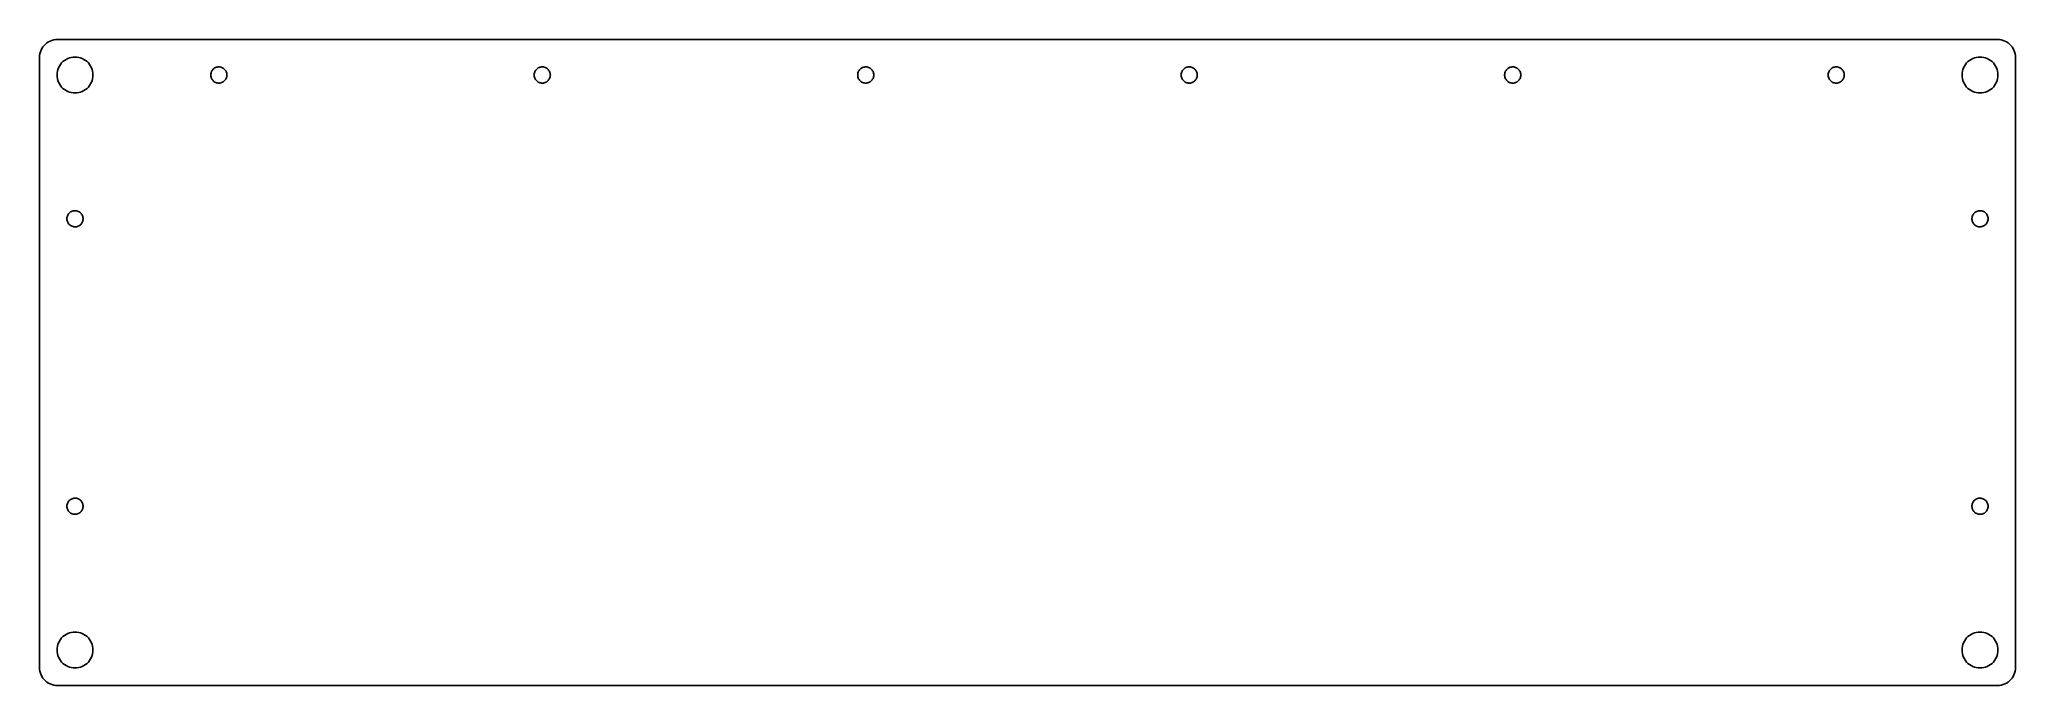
# Model space of a CAD drawing. Header units: metres. Extents: x -275 to 275, y -90 to 90.
import ezdxf

# ---------------------------------------------------------------- set-up
doc = ezdxf.new("R2010")
doc.units = ezdxf.units.M

msp = doc.modelspace()

# ---------------------------------------------------------------- linework, layer by layer
for p, q in [((-273.591, 88.2207), (-273.92, 87.8139)), ((-273.221, 88.5907), (-273.591, 88.2207)), ((-272.814, 88.9201), (-273.221, 88.5907)), ((-272.375, 89.2051), (-272.814, 88.9201)), ((-271.909, 89.4427), (-272.375, 89.2051)), ((-271.42, 89.6303), (-271.909, 89.4427)), ((-270.915, 89.7657), (-271.42, 89.6303)), ((-270.398, 89.8476), (-270.915, 89.7657)), ((-269.875, 89.875), (-270.398, 89.8476)), ((269.875, 89.875), (-269.875, 89.875)), ((270.398, 89.8476), (269.875, 89.875)), ((270.915, 89.7657), (270.398, 89.8476)), ((271.42, 89.6303), (270.915, 89.7657)), ((271.909, 89.4427), (271.42, 89.6303)), ((272.375, 89.2051), (271.909, 89.4427)), ((272.814, 88.9201), (272.375, 89.2051)), ((273.221, 88.5907), (272.814, 88.9201)), ((273.591, 88.2207), (273.221, 88.5907)), ((273.92, 87.8139), (273.591, 88.2207)), ((-274.848, 85.3976), (-274.875, 84.875)), ((-274.875, 84.875), (-274.875, -84.875)), ((-274.766, 85.9146), (-274.848, 85.3976)), ((-274.63, 86.4201), (-274.766, 85.9146)), ((-274.443, 86.9087), (-274.63, 86.4201)), ((-274.205, 87.375), (-274.443, 86.9087)), ((-273.92, 87.8139), (-274.205, 87.375)), ((-269.568, 82.0337), (-269.33, 82.5)), ((-269.33, 82.5), (-269.045, 82.9389)), ((-269.045, 82.9389), (-268.716, 83.3456)), ((-268.716, 83.3456), (-268.346, 83.7157)), ((-268.346, 83.7157), (-267.939, 84.0451)), ((-267.939, 84.0451), (-267.5, 84.3301)), ((-267.5, 84.3301), (-267.034, 84.5677)), ((-267.034, 84.5677), (-266.545, 84.7553)), ((-266.545, 84.7553), (-266.04, 84.8907)), ((-266.04, 84.8907), (-265.523, 84.9726)), ((-265.523, 84.9726), (-265, 85)), ((-265, 85), (-264.477, 84.9726)), ((-264.477, 84.9726), (-263.96, 84.8907)), ((-263.96, 84.8907), (-263.455, 84.7553)), ((-263.455, 84.7553), (-262.966, 84.5677)), ((-262.966, 84.5677), (-262.5, 84.3301)), ((-262.5, 84.3301), (-262.061, 84.0451)), ((-262.061, 84.0451), (-261.654, 83.7157)), ((-261.654, 83.7157), (-261.284, 83.3456)), ((-261.284, 83.3456), (-260.955, 82.9389)), ((-260.955, 82.9389), (-260.67, 82.5)), ((-260.67, 82.5), (-260.432, 82.0337)), ((260.432, 82.0337), (260.67, 82.5)), ((260.67, 82.5), (260.955, 82.9389)), ((260.955, 82.9389), (261.284, 83.3456)), ((261.284, 83.3456), (261.654, 83.7157)), ((261.654, 83.7157), (262.061, 84.0451)), ((262.061, 84.0451), (262.5, 84.3301)), ((262.5, 84.3301), (262.966, 84.5677)), ((262.966, 84.5677), (263.455, 84.7553)), ((263.455, 84.7553), (263.96, 84.8907)), ((263.96, 84.8907), (264.477, 84.9726)), ((264.477, 84.9726), (265, 85)), ((265, 85), (265.523, 84.9726)), ((265.523, 84.9726), (266.04, 84.8907)), ((266.04, 84.8907), (266.545, 84.7553)), ((266.545, 84.7553), (267.034, 84.5677)), ((267.034, 84.5677), (267.5, 84.3301)), ((267.5, 84.3301), (267.939, 84.0451)), ((267.939, 84.0451), (268.346, 83.7157)), ((268.346, 83.7157), (268.716, 83.3456)), ((268.716, 83.3456), (269.045, 82.9389)), ((269.045, 82.9389), (269.33, 82.5)), ((269.33, 82.5), (269.568, 82.0337)), ((274.205, 87.375), (273.92, 87.8139)), ((274.443, 86.9087), (274.205, 87.375)), ((274.63, 86.4201), (274.443, 86.9087)), ((274.766, 85.9146), (274.63, 86.4201)), ((274.848, 85.3976), (274.766, 85.9146)), ((274.875, 84.875), (274.848, 85.3976)), ((274.875, -84.875), (274.875, 84.875)), ((-270, 80), (-269.973, 80.5226)), ((-269.973, 79.4774), (-270, 80)), ((-269.973, 80.5226), (-269.891, 81.0396)), ((-269.891, 78.9604), (-269.973, 79.4774)), ((-269.891, 81.0396), (-269.755, 81.5451)), ((-269.755, 78.4549), (-269.891, 78.9604)), ((-269.755, 81.5451), (-269.568, 82.0337)), ((-269.568, 77.9663), (-269.755, 78.4549)), ((-269.33, 77.5), (-269.568, 77.9663)), ((-269.045, 77.0611), (-269.33, 77.5)), ((-268.716, 76.6543), (-269.045, 77.0611)), ((-260.955, 77.0611), (-261.284, 76.6543)), ((-260.67, 77.5), (-260.955, 77.0611)), ((-260.432, 77.9663), (-260.67, 77.5)), ((-260.432, 82.0337), (-260.245, 81.5451)), ((-260.245, 78.4549), (-260.432, 77.9663)), ((-260.245, 81.5451), (-260.109, 81.0396)), ((-260.109, 78.9604), (-260.245, 78.4549)), ((-260.109, 81.0396), (-260.027, 80.5226)), ((-260.027, 79.4774), (-260.109, 78.9604)), ((-260.027, 80.5226), (-260, 80)), ((-260, 80), (-260.027, 79.4774)), ((-227.247, 80.1239), (-227.219, 80.3703)), ((-227.247, 79.8761), (-227.247, 80.1239)), ((-227.219, 79.6297), (-227.247, 79.8761)), ((-227.219, 80.3703), (-227.165, 80.6122)), ((-227.165, 79.3878), (-227.219, 79.6297)), ((-227.165, 80.6122), (-227.085, 80.8467)), ((-227.085, 79.1533), (-227.165, 79.3878)), ((-227.085, 80.8467), (-226.979, 81.0709)), ((-226.979, 78.9291), (-227.085, 79.1533)), ((-226.979, 81.0709), (-226.849, 81.2821)), ((-226.849, 78.7179), (-226.979, 78.9291)), ((-226.849, 81.2821), (-226.697, 81.4777)), ((-226.697, 78.5223), (-226.849, 78.7179)), ((-226.697, 81.4777), (-226.524, 81.6554)), ((-226.524, 78.3446), (-226.697, 78.5223)), ((-226.524, 81.6554), (-226.333, 81.813)), ((-226.333, 78.187), (-226.524, 78.3446)), ((-226.333, 81.813), (-226.125, 81.9485)), ((-226.125, 78.0514), (-226.333, 78.187)), ((-226.125, 81.9485), (-225.904, 82.0605)), ((-225.904, 77.9395), (-226.125, 78.0514)), ((-225.904, 82.0605), (-225.672, 82.1474)), ((-225.672, 77.8526), (-225.904, 77.9395)), ((-225.672, 82.1474), (-225.431, 82.2083)), ((-225.431, 77.7917), (-225.672, 77.8526)), ((-225.431, 82.2083), (-225.186, 82.2423)), ((-225.186, 77.7577), (-225.431, 77.7917)), ((-225.186, 82.2423), (-224.938, 82.2491)), ((-224.938, 77.7509), (-225.186, 77.7577)), ((-224.938, 82.2491), (-224.691, 82.2287)), ((-224.691, 77.7713), (-224.938, 77.7509)), ((-224.691, 82.2287), (-224.448, 82.1812)), ((-224.448, 77.8188), (-224.691, 77.7713)), ((-224.448, 82.1812), (-224.211, 82.1071)), ((-224.211, 77.8929), (-224.448, 77.8188)), ((-224.211, 82.1071), (-223.984, 82.0076)), ((-223.984, 77.9924), (-224.211, 77.8929)), ((-223.984, 82.0076), (-223.769, 81.8836)), ((-223.769, 78.1164), (-223.984, 77.9924)), ((-223.769, 81.8836), (-223.57, 81.7368)), ((-223.57, 78.2632), (-223.769, 78.1164)), ((-223.57, 81.7368), (-223.387, 81.5689)), ((-223.387, 78.4311), (-223.57, 78.2632)), ((-223.387, 81.5689), (-223.224, 81.382)), ((-223.224, 78.618), (-223.387, 78.4311)), ((-223.224, 81.382), (-223.083, 81.1783)), ((-223.083, 78.8217), (-223.224, 78.618)), ((-223.083, 81.1783), (-222.965, 80.9602)), ((-222.965, 79.0397), (-223.083, 78.8217)), ((-222.965, 80.9602), (-222.872, 80.7306)), ((-222.872, 79.2694), (-222.965, 79.0397)), ((-222.872, 80.7306), (-222.804, 80.492)), ((-222.804, 79.508), (-222.872, 79.2694)), ((-222.804, 80.492), (-222.764, 80.2475)), ((-222.764, 79.7525), (-222.804, 79.508)), ((-222.764, 80.2475), (-222.75, 80)), ((-222.75, 80), (-222.764, 79.7525)), ((-137.247, 80.1239), (-137.219, 80.3703)), ((-137.247, 79.8761), (-137.247, 80.1239)), ((-137.219, 79.6297), (-137.247, 79.8761)), ((-137.219, 80.3703), (-137.165, 80.6122)), ((-137.165, 79.3878), (-137.219, 79.6297)), ((-137.165, 80.6122), (-137.085, 80.8467)), ((-137.085, 79.1533), (-137.165, 79.3878)), ((-137.085, 80.8467), (-136.979, 81.0709)), ((-136.979, 78.9291), (-137.085, 79.1533)), ((-136.979, 81.0709), (-136.849, 81.2821)), ((-136.849, 78.7179), (-136.979, 78.9291)), ((-136.849, 81.2821), (-136.697, 81.4777)), ((-136.697, 78.5223), (-136.849, 78.7179)), ((-136.697, 81.4777), (-136.524, 81.6554)), ((-136.524, 78.3446), (-136.697, 78.5223)), ((-136.524, 81.6554), (-136.333, 81.813)), ((-136.333, 78.187), (-136.524, 78.3446)), ((-136.333, 81.813), (-136.125, 81.9485)), ((-136.125, 78.0514), (-136.333, 78.187)), ((-136.125, 81.9485), (-135.904, 82.0605)), ((-135.904, 77.9395), (-136.125, 78.0514)), ((-135.904, 82.0605), (-135.672, 82.1474)), ((-135.672, 77.8526), (-135.904, 77.9395)), ((-135.672, 82.1474), (-135.431, 82.2083)), ((-135.431, 77.7917), (-135.672, 77.8526)), ((-135.431, 82.2083), (-135.186, 82.2423)), ((-135.186, 77.7577), (-135.431, 77.7917)), ((-135.186, 82.2423), (-134.938, 82.2491)), ((-134.938, 77.7509), (-135.186, 77.7577)), ((-134.938, 82.2491), (-134.691, 82.2287)), ((-134.691, 77.7713), (-134.938, 77.7509)), ((-134.691, 82.2287), (-134.448, 82.1812)), ((-134.448, 77.8188), (-134.691, 77.7713)), ((-134.448, 82.1812), (-134.211, 82.1071)), ((-134.211, 77.8929), (-134.448, 77.8188)), ((-134.211, 82.1071), (-133.984, 82.0076)), ((-133.984, 77.9924), (-134.211, 77.8929)), ((-133.984, 82.0076), (-133.769, 81.8836)), ((-133.769, 78.1164), (-133.984, 77.9924)), ((-133.769, 81.8836), (-133.57, 81.7368)), ((-133.57, 78.2632), (-133.769, 78.1164)), ((-133.57, 81.7368), (-133.387, 81.5689)), ((-133.387, 78.4311), (-133.57, 78.2632)), ((-133.387, 81.5689), (-133.224, 81.382)), ((-133.224, 78.618), (-133.387, 78.4311)), ((-133.224, 81.382), (-133.083, 81.1783)), ((-133.083, 78.8217), (-133.224, 78.618)), ((-133.083, 81.1783), (-132.965, 80.9602)), ((-132.965, 79.0397), (-133.083, 78.8217)), ((-132.965, 80.9602), (-132.872, 80.7306)), ((-132.872, 79.2694), (-132.965, 79.0397)), ((-132.872, 80.7306), (-132.804, 80.492)), ((-132.804, 79.508), (-132.872, 79.2694)), ((-132.804, 80.492), (-132.764, 80.2475)), ((-132.764, 79.7525), (-132.804, 79.508)), ((-132.764, 80.2475), (-132.75, 80)), ((-132.75, 80), (-132.764, 79.7525)), ((-47.2466, 80.1239), (-47.2193, 80.3703)), ((-47.2466, 79.8761), (-47.2466, 80.1239)), ((-47.2193, 79.6297), (-47.2466, 79.8761)), ((-47.2193, 80.3703), (-47.1651, 80.6122)), ((-47.1651, 79.3878), (-47.2193, 79.6297)), ((-47.1651, 80.6122), (-47.0846, 80.8467)), ((-47.0846, 79.1533), (-47.1651, 79.3878)), ((-47.0846, 80.8467), (-46.9788, 81.0709)), ((-46.9788, 78.9291), (-47.0846, 79.1533)), ((-46.9788, 81.0709), (-46.849, 81.2821)), ((-46.849, 78.7179), (-46.9788, 78.9291)), ((-46.849, 81.2821), (-46.6967, 81.4777)), ((-46.6967, 78.5223), (-46.849, 78.7179)), ((-46.6967, 81.4777), (-46.5239, 81.6554)), ((-46.5239, 78.3446), (-46.6967, 78.5223)), ((-46.5239, 81.6554), (-46.3325, 81.813)), ((-46.3325, 78.187), (-46.5239, 78.3446)), ((-46.3325, 81.813), (-46.125, 81.9485)), ((-46.125, 78.0514), (-46.3325, 78.187)), ((-46.125, 81.9485), (-45.9038, 82.0605)), ((-45.9038, 77.9395), (-46.125, 78.0514)), ((-45.9038, 82.0605), (-45.6716, 82.1474)), ((-45.6716, 77.8526), (-45.9038, 77.9395)), ((-45.6716, 82.1474), (-45.4314, 82.2083)), ((-45.4314, 77.7917), (-45.6716, 77.8526)), ((-45.4314, 82.2083), (-45.1858, 82.2423)), ((-45.1858, 77.7577), (-45.4314, 77.7917)), ((-45.1858, 82.2423), (-44.938, 82.2491)), ((-44.938, 77.7509), (-45.1858, 77.7577)), ((-44.938, 82.2491), (-44.6909, 82.2287)), ((-44.6909, 77.7713), (-44.938, 77.7509)), ((-44.6909, 82.2287), (-44.4476, 82.1812)), ((-44.4476, 77.8188), (-44.6909, 77.7713)), ((-44.4476, 82.1812), (-44.2111, 82.1071)), ((-44.2111, 77.8929), (-44.4476, 77.8188)), ((-44.2111, 82.1071), (-43.984, 82.0076)), ((-43.984, 77.9924), (-44.2111, 77.8929)), ((-43.984, 82.0076), (-43.7694, 81.8836)), ((-43.7694, 78.1164), (-43.984, 77.9924)), ((-43.7694, 81.8836), (-43.5696, 81.7368)), ((-43.5696, 78.2632), (-43.7694, 78.1164)), ((-43.5696, 81.7368), (-43.3872, 81.5689)), ((-43.3872, 78.4311), (-43.5696, 78.2632)), ((-43.3872, 81.5689), (-43.2244, 81.382)), ((-43.2244, 78.618), (-43.3872, 78.4311)), ((-43.2244, 81.382), (-43.0832, 81.1783)), ((-43.0832, 78.8217), (-43.2244, 78.618)), ((-43.0832, 81.1783), (-42.9652, 80.9602)), ((-42.9652, 79.0397), (-43.0832, 78.8217)), ((-42.9652, 80.9602), (-42.8719, 80.7306)), ((-42.8719, 79.2694), (-42.9652, 79.0397)), ((-42.8719, 80.7306), (-42.8045, 80.492)), ((-42.8045, 79.508), (-42.8719, 79.2694)), ((-42.8045, 80.492), (-42.7637, 80.2475)), ((-42.7637, 79.7525), (-42.8045, 79.508)), ((-42.7637, 80.2475), (-42.75, 80)), ((-42.75, 80), (-42.7637, 79.7525)), ((42.7534, 80.1239), (42.7807, 80.3703)), ((42.7534, 79.8761), (42.7534, 80.1239)), ((42.7807, 79.6297), (42.7534, 79.8761)), ((42.7807, 80.3703), (42.8349, 80.6122)), ((42.8349, 79.3878), (42.7807, 79.6297)), ((42.8349, 80.6122), (42.9154, 80.8467)), ((42.9154, 79.1533), (42.8349, 79.3878)), ((42.9154, 80.8467), (43.0212, 81.0709)), ((43.0212, 78.9291), (42.9154, 79.1533)), ((43.0212, 81.0709), (43.151, 81.2821)), ((43.151, 78.7179), (43.0212, 78.9291)), ((43.151, 81.2821), (43.3033, 81.4777)), ((43.3033, 78.5223), (43.151, 78.7179)), ((43.3033, 81.4777), (43.4761, 81.6554)), ((43.4761, 78.3446), (43.3033, 78.5223)), ((43.4761, 81.6554), (43.6675, 81.813)), ((43.6675, 78.187), (43.4761, 78.3446)), ((43.6675, 81.813), (43.875, 81.9485)), ((43.875, 78.0514), (43.6675, 78.187)), ((43.875, 81.9485), (44.0962, 82.0605)), ((44.0962, 77.9395), (43.875, 78.0514)), ((44.0962, 82.0605), (44.3283, 82.1474)), ((44.3283, 77.8526), (44.0962, 77.9395)), ((44.3283, 82.1474), (44.5686, 82.2083)), ((44.5686, 77.7917), (44.3283, 77.8526)), ((44.5686, 82.2083), (44.8142, 82.2423)), ((44.8142, 77.7577), (44.5686, 77.7917)), ((44.8142, 82.2423), (45.062, 82.2491)), ((45.062, 77.7509), (44.8142, 77.7577)), ((45.062, 82.2491), (45.309, 82.2287)), ((45.309, 77.7713), (45.062, 77.7509)), ((45.309, 82.2287), (45.5523, 82.1812)), ((45.5523, 77.8188), (45.309, 77.7713)), ((45.5523, 82.1812), (45.7889, 82.1071)), ((45.7889, 77.8929), (45.5523, 77.8188)), ((45.7889, 82.1071), (46.0159, 82.0076)), ((46.0159, 77.9924), (45.7889, 77.8929)), ((46.0159, 82.0076), (46.2306, 81.8836)), ((46.2306, 78.1164), (46.0159, 77.9924)), ((46.2306, 81.8836), (46.4304, 81.7368)), ((46.4304, 78.2632), (46.2306, 78.1164)), ((46.4304, 81.7368), (46.6128, 81.5689)), ((46.6128, 78.4311), (46.4304, 78.2632)), ((46.6128, 81.5689), (46.7756, 81.382)), ((46.7756, 78.618), (46.6128, 78.4311)), ((46.7756, 81.382), (46.9168, 81.1783)), ((46.9168, 78.8217), (46.7756, 78.618)), ((46.9168, 81.1783), (47.0348, 80.9602)), ((47.0348, 79.0397), (46.9168, 78.8217)), ((47.0348, 80.9602), (47.1281, 80.7306)), ((47.1281, 79.2694), (47.0348, 79.0397)), ((47.1281, 80.7306), (47.1955, 80.492)), ((47.1955, 79.508), (47.1281, 79.2694)), ((47.1955, 80.492), (47.2363, 80.2475)), ((47.2363, 79.7525), (47.1955, 79.508)), ((47.2363, 80.2475), (47.25, 80)), ((47.25, 80), (47.2363, 79.7525)), ((132.753, 80.1239), (132.781, 80.3703)), ((132.753, 79.8761), (132.753, 80.1239)), ((132.781, 79.6297), (132.753, 79.8761)), ((132.781, 80.3703), (132.835, 80.6122)), ((132.835, 79.3878), (132.781, 79.6297)), ((132.835, 80.6122), (132.915, 80.8467)), ((132.915, 79.1533), (132.835, 79.3878)), ((132.915, 80.8467), (133.021, 81.0709)), ((133.021, 78.9291), (132.915, 79.1533)), ((133.021, 81.0709), (133.151, 81.2821)), ((133.151, 78.7179), (133.021, 78.9291)), ((133.151, 81.2821), (133.303, 81.4777)), ((133.303, 78.5223), (133.151, 78.7179)), ((133.303, 81.4777), (133.476, 81.6554)), ((133.476, 78.3446), (133.303, 78.5223)), ((133.476, 81.6554), (133.667, 81.813)), ((133.667, 78.187), (133.476, 78.3446)), ((133.667, 81.813), (133.875, 81.9485)), ((133.875, 78.0514), (133.667, 78.187)), ((133.875, 81.9485), (134.096, 82.0605)), ((134.096, 77.9395), (133.875, 78.0514)), ((134.096, 82.0605), (134.328, 82.1474)), ((134.328, 77.8526), (134.096, 77.9395)), ((134.328, 82.1474), (134.569, 82.2083)), ((134.569, 77.7917), (134.328, 77.8526)), ((134.569, 82.2083), (134.814, 82.2423)), ((134.814, 77.7577), (134.569, 77.7917)), ((134.814, 82.2423), (135.062, 82.2491)), ((135.062, 77.7509), (134.814, 77.7577)), ((135.062, 82.2491), (135.309, 82.2287)), ((135.309, 77.7713), (135.062, 77.7509)), ((135.309, 82.2287), (135.552, 82.1812)), ((135.552, 77.8188), (135.309, 77.7713)), ((135.552, 82.1812), (135.789, 82.1071)), ((135.789, 77.8929), (135.552, 77.8188)), ((135.789, 82.1071), (136.016, 82.0076)), ((136.016, 77.9924), (135.789, 77.8929)), ((136.016, 82.0076), (136.231, 81.8836)), ((136.231, 78.1164), (136.016, 77.9924)), ((136.231, 81.8836), (136.43, 81.7368)), ((136.43, 78.2632), (136.231, 78.1164)), ((136.43, 81.7368), (136.613, 81.5689)), ((136.613, 78.4311), (136.43, 78.2632)), ((136.613, 81.5689), (136.776, 81.382)), ((136.776, 78.618), (136.613, 78.4311)), ((136.776, 81.382), (136.917, 81.1783)), ((136.917, 78.8217), (136.776, 78.618)), ((136.917, 81.1783), (137.035, 80.9602)), ((137.035, 79.0397), (136.917, 78.8217)), ((137.035, 80.9602), (137.128, 80.7306)), ((137.128, 79.2694), (137.035, 79.0397)), ((137.128, 80.7306), (137.196, 80.492)), ((137.196, 79.508), (137.128, 79.2694)), ((137.196, 80.492), (137.236, 80.2475)), ((137.236, 79.7525), (137.196, 79.508)), ((137.236, 80.2475), (137.25, 80)), ((137.25, 80), (137.236, 79.7525)), ((222.753, 80.1239), (222.781, 80.3703)), ((222.753, 79.8761), (222.753, 80.1239)), ((222.781, 79.6297), (222.753, 79.8761)), ((222.781, 80.3703), (222.835, 80.6122)), ((222.835, 79.3878), (222.781, 79.6297)), ((222.835, 80.6122), (222.915, 80.8467)), ((222.915, 79.1533), (222.835, 79.3878)), ((222.915, 80.8467), (223.021, 81.0709)), ((223.021, 78.9291), (222.915, 79.1533)), ((223.021, 81.0709), (223.151, 81.2821)), ((223.151, 78.7179), (223.021, 78.9291)), ((223.151, 81.2821), (223.303, 81.4777)), ((223.303, 78.5223), (223.151, 78.7179)), ((223.303, 81.4777), (223.476, 81.6554)), ((223.476, 78.3446), (223.303, 78.5223)), ((223.476, 81.6554), (223.667, 81.813)), ((223.667, 78.187), (223.476, 78.3446)), ((223.667, 81.813), (223.875, 81.9485)), ((223.875, 78.0514), (223.667, 78.187)), ((223.875, 81.9485), (224.096, 82.0605)), ((224.096, 77.9395), (223.875, 78.0514)), ((224.096, 82.0605), (224.328, 82.1474)), ((224.328, 77.8526), (224.096, 77.9395)), ((224.328, 82.1474), (224.569, 82.2083)), ((224.569, 77.7917), (224.328, 77.8526)), ((224.569, 82.2083), (224.814, 82.2423)), ((224.814, 77.7577), (224.569, 77.7917)), ((224.814, 82.2423), (225.062, 82.2491)), ((225.062, 77.7509), (224.814, 77.7577)), ((225.062, 82.2491), (225.309, 82.2287)), ((225.309, 77.7713), (225.062, 77.7509)), ((225.309, 82.2287), (225.552, 82.1812)), ((225.552, 77.8188), (225.309, 77.7713)), ((225.552, 82.1812), (225.789, 82.1071)), ((225.789, 77.8929), (225.552, 77.8188)), ((225.789, 82.1071), (226.016, 82.0076)), ((226.016, 77.9924), (225.789, 77.8929)), ((226.016, 82.0076), (226.231, 81.8836)), ((226.231, 78.1164), (226.016, 77.9924)), ((226.231, 81.8836), (226.43, 81.7368)), ((226.43, 78.2632), (226.231, 78.1164)), ((226.43, 81.7368), (226.613, 81.5689)), ((226.613, 78.4311), (226.43, 78.2632)), ((226.613, 81.5689), (226.776, 81.382)), ((226.776, 78.618), (226.613, 78.4311)), ((226.776, 81.382), (226.917, 81.1783)), ((226.917, 78.8217), (226.776, 78.618)), ((226.917, 81.1783), (227.035, 80.9602)), ((227.035, 79.0397), (226.917, 78.8217)), ((227.035, 80.9602), (227.128, 80.7306)), ((227.128, 79.2694), (227.035, 79.0397)), ((227.128, 80.7306), (227.196, 80.492)), ((227.196, 79.508), (227.128, 79.2694)), ((227.196, 80.492), (227.236, 80.2475)), ((227.236, 79.7525), (227.196, 79.508)), ((227.236, 80.2475), (227.25, 80)), ((227.25, 80), (227.236, 79.7525)), ((260, 80), (260.027, 80.5226)), ((260.027, 79.4774), (260, 80)), ((260.027, 80.5226), (260.109, 81.0396)), ((260.109, 78.9604), (260.027, 79.4774)), ((260.109, 81.0396), (260.245, 81.5451)), ((260.245, 78.4549), (260.109, 78.9604)), ((260.245, 81.5451), (260.432, 82.0337)), ((260.432, 77.9663), (260.245, 78.4549)), ((260.67, 77.5), (260.432, 77.9663)), ((260.955, 77.0611), (260.67, 77.5)), ((261.284, 76.6543), (260.955, 77.0611)), ((269.045, 77.0611), (268.716, 76.6543)), ((269.33, 77.5), (269.045, 77.0611)), ((269.568, 77.9663), (269.33, 77.5)), ((269.568, 82.0337), (269.755, 81.5451)), ((269.755, 78.4549), (269.568, 77.9663)), ((269.755, 81.5451), (269.891, 81.0396)), ((269.891, 78.9604), (269.755, 78.4549)), ((269.891, 81.0396), (269.973, 80.5226)), ((269.973, 79.4774), (269.891, 78.9604)), ((269.973, 80.5226), (270, 80)), ((270, 80), (269.973, 79.4774)), ((-268.346, 76.2843), (-268.716, 76.6543)), ((-267.939, 75.9549), (-268.346, 76.2843)), ((-267.5, 75.6699), (-267.939, 75.9549)), ((-267.034, 75.4323), (-267.5, 75.6699)), ((-266.545, 75.2447), (-267.034, 75.4323)), ((-266.04, 75.1093), (-266.545, 75.2447)), ((-265.523, 75.0274), (-266.04, 75.1093)), ((-265, 75), (-265.523, 75.0274)), ((-264.477, 75.0274), (-265, 75)), ((-263.96, 75.1093), (-264.477, 75.0274)), ((-263.455, 75.2447), (-263.96, 75.1093)), ((-262.966, 75.4323), (-263.455, 75.2447)), ((-262.5, 75.6699), (-262.966, 75.4323)), ((-262.061, 75.9549), (-262.5, 75.6699)), ((-261.654, 76.2843), (-262.061, 75.9549)), ((-261.284, 76.6543), (-261.654, 76.2843)), ((261.654, 76.2843), (261.284, 76.6543)), ((262.061, 75.9549), (261.654, 76.2843)), ((262.5, 75.6699), (262.061, 75.9549)), ((262.966, 75.4323), (262.5, 75.6699)), ((263.455, 75.2447), (262.966, 75.4323)), ((263.96, 75.1093), (263.455, 75.2447)), ((264.477, 75.0274), (263.96, 75.1093)), ((265, 75), (264.477, 75.0274)), ((265.523, 75.0274), (265, 75)), ((266.04, 75.1093), (265.523, 75.0274)), ((266.545, 75.2447), (266.04, 75.1093)), ((267.034, 75.4323), (266.545, 75.2447)), ((267.5, 75.6699), (267.034, 75.4323)), ((267.939, 75.9549), (267.5, 75.6699)), ((268.346, 76.2843), (267.939, 75.9549)), ((268.716, 76.6543), (268.346, 76.2843)), ((-267.25, 40), (-267.236, 40.2475)), ((-267.236, 39.7525), (-267.25, 40)), ((-267.236, 40.2475), (-267.196, 40.492)), ((-267.196, 39.508), (-267.236, 39.7525)), ((-267.196, 40.492), (-267.128, 40.7306)), ((-267.128, 39.2694), (-267.196, 39.508)), ((-267.128, 40.7306), (-267.035, 40.9602)), ((-267.035, 39.0397), (-267.128, 39.2694)), ((-267.035, 40.9602), (-266.917, 41.1783)), ((-266.917, 38.8217), (-267.035, 39.0397)), ((-266.917, 41.1783), (-266.776, 41.382)), ((-266.776, 38.618), (-266.917, 38.8217)), ((-266.776, 41.382), (-266.613, 41.5689)), ((-266.613, 38.4311), (-266.776, 38.618)), ((-266.613, 41.5689), (-266.43, 41.7368)), ((-266.43, 41.7368), (-266.231, 41.8836)), ((-266.231, 41.8836), (-266.016, 42.0076)), ((-266.016, 42.0076), (-265.789, 42.1071)), ((-265.789, 42.1071), (-265.552, 42.1812)), ((-265.552, 42.1812), (-265.309, 42.2287)), ((-265.309, 42.2287), (-265.062, 42.2491)), ((-265.062, 42.2491), (-264.814, 42.2423)), ((-264.814, 42.2423), (-264.569, 42.2083)), ((-264.569, 42.2083), (-264.328, 42.1474)), ((-264.328, 42.1474), (-264.096, 42.0605)), ((-264.096, 42.0605), (-263.875, 41.9485)), ((-263.875, 41.9485), (-263.667, 41.813)), ((-263.667, 41.813), (-263.476, 41.6554)), ((-263.476, 41.6554), (-263.303, 41.4777)), ((-263.303, 38.5223), (-263.476, 38.3446)), ((-263.303, 41.4777), (-263.151, 41.2821)), ((-263.151, 38.7179), (-263.303, 38.5223)), ((-263.151, 41.2821), (-263.021, 41.0709)), ((-263.021, 38.9291), (-263.151, 38.7179)), ((-263.021, 41.0709), (-262.915, 40.8467)), ((-262.915, 39.1533), (-263.021, 38.9291)), ((-262.915, 40.8467), (-262.835, 40.6122)), ((-262.835, 39.3878), (-262.915, 39.1533)), ((-262.835, 40.6122), (-262.781, 40.3703)), ((-262.781, 39.6297), (-262.835, 39.3878)), ((-262.781, 40.3703), (-262.753, 40.1239)), ((-262.753, 39.8761), (-262.781, 39.6297)), ((-262.753, 40.1239), (-262.753, 39.8761)), ((262.753, 40.1239), (262.781, 40.3703)), ((262.753, 39.8761), (262.753, 40.1239)), ((262.781, 39.6297), (262.753, 39.8761)), ((262.781, 40.3703), (262.835, 40.6122)), ((262.835, 39.3878), (262.781, 39.6297)), ((262.835, 40.6122), (262.915, 40.8467)), ((262.915, 39.1533), (262.835, 39.3878)), ((262.915, 40.8467), (263.021, 41.0709)), ((263.021, 38.9291), (262.915, 39.1533)), ((263.021, 41.0709), (263.151, 41.2821)), ((263.151, 38.7179), (263.021, 38.9291)), ((263.151, 41.2821), (263.303, 41.4777)), ((263.303, 38.5223), (263.151, 38.7179)), ((263.303, 41.4777), (263.476, 41.6554)), ((263.476, 38.3446), (263.303, 38.5223)), ((263.476, 41.6554), (263.667, 41.813)), ((263.667, 41.813), (263.875, 41.9485)), ((263.875, 41.9485), (264.096, 42.0605)), ((264.096, 42.0605), (264.328, 42.1474)), ((264.328, 42.1474), (264.569, 42.2083)), ((264.569, 42.2083), (264.814, 42.2423)), ((264.814, 42.2423), (265.062, 42.2491)), ((265.062, 42.2491), (265.309, 42.2287)), ((265.309, 42.2287), (265.552, 42.1812)), ((265.552, 42.1812), (265.789, 42.1071)), ((265.789, 42.1071), (266.016, 42.0076)), ((266.016, 42.0076), (266.231, 41.8836)), ((266.231, 41.8836), (266.43, 41.7368)), ((266.43, 41.7368), (266.613, 41.5689)), ((266.613, 41.5689), (266.776, 41.382)), ((266.776, 38.618), (266.613, 38.4311)), ((266.776, 41.382), (266.917, 41.1783)), ((266.917, 38.8217), (266.776, 38.618)), ((266.917, 41.1783), (267.035, 40.9602)), ((267.035, 39.0397), (266.917, 38.8217)), ((267.035, 40.9602), (267.128, 40.7306)), ((267.128, 39.2694), (267.035, 39.0397)), ((267.128, 40.7306), (267.196, 40.492)), ((267.196, 39.508), (267.128, 39.2694)), ((267.196, 40.492), (267.236, 40.2475)), ((267.236, 39.7525), (267.196, 39.508)), ((267.236, 40.2475), (267.25, 40)), ((267.25, 40), (267.236, 39.7525)), ((-266.43, 38.2632), (-266.613, 38.4311)), ((-266.231, 38.1164), (-266.43, 38.2632)), ((-266.016, 37.9924), (-266.231, 38.1164)), ((-265.789, 37.8928), (-266.016, 37.9924)), ((-265.552, 37.8188), (-265.789, 37.8928)), ((-265.309, 37.7713), (-265.552, 37.8188)), ((-265.062, 37.7509), (-265.309, 37.7713)), ((-264.814, 37.7577), (-265.062, 37.7509)), ((-264.569, 37.7917), (-264.814, 37.7577)), ((-264.328, 37.8526), (-264.569, 37.7917)), ((-264.096, 37.9395), (-264.328, 37.8526)), ((-263.875, 38.0514), (-264.096, 37.9395)), ((-263.667, 38.187), (-263.875, 38.0514)), ((-263.476, 38.3446), (-263.667, 38.187)), ((263.667, 38.187), (263.476, 38.3446)), ((263.875, 38.0514), (263.667, 38.187)), ((264.096, 37.9395), (263.875, 38.0514)), ((264.328, 37.8526), (264.096, 37.9395)), ((264.569, 37.7917), (264.328, 37.8526)), ((264.814, 37.7577), (264.569, 37.7917)), ((265.062, 37.7509), (264.814, 37.7577)), ((265.309, 37.7713), (265.062, 37.7509)), ((265.552, 37.8188), (265.309, 37.7713)), ((265.789, 37.8928), (265.552, 37.8188)), ((266.016, 37.9924), (265.789, 37.8928)), ((266.231, 38.1164), (266.016, 37.9924)), ((266.43, 38.2632), (266.231, 38.1164)), ((266.613, 38.4311), (266.43, 38.2632)), ((-266.776, -38.618), (-266.613, -38.4311)), ((-266.613, -38.4311), (-266.43, -38.2632)), ((-266.43, -38.2632), (-266.231, -38.1164)), ((-266.231, -38.1164), (-266.016, -37.9924)), ((-266.016, -37.9924), (-265.789, -37.8928)), ((-265.789, -37.8928), (-265.552, -37.8188)), ((-265.552, -37.8188), (-265.309, -37.7713)), ((-265.309, -37.7713), (-265.062, -37.7509)), ((-265.062, -37.7509), (-264.814, -37.7577)), ((-264.814, -37.7577), (-264.569, -37.7917)), ((-264.569, -37.7917), (-264.328, -37.8526)), ((-264.328, -37.8526), (-264.096, -37.9395)), ((-264.096, -37.9395), (-263.875, -38.0514)), ((-263.875, -38.0514), (-263.667, -38.187)), ((-263.667, -38.187), (-263.476, -38.3446)), ((-263.476, -38.3446), (-263.303, -38.5223)), ((263.303, -38.5223), (263.476, -38.3446)), ((263.476, -38.3446), (263.667, -38.187)), ((263.667, -38.187), (263.875, -38.0514)), ((263.875, -38.0514), (264.096, -37.9395)), ((264.096, -37.9395), (264.328, -37.8526)), ((264.328, -37.8526), (264.569, -37.7917)), ((264.569, -37.7917), (264.814, -37.7577)), ((264.814, -37.7577), (265.062, -37.7509)), ((265.062, -37.7509), (265.309, -37.7713)), ((265.309, -37.7713), (265.552, -37.8188)), ((265.552, -37.8188), (265.789, -37.8928)), ((265.789, -37.8928), (266.016, -37.9924)), ((266.016, -37.9924), (266.231, -38.1164)), ((266.231, -38.1164), (266.43, -38.2632)), ((266.43, -38.2632), (266.613, -38.4311)), ((266.613, -38.4311), (266.776, -38.618)), ((-267.25, -40), (-267.236, -39.7525)), ((-267.236, -40.2475), (-267.25, -40)), ((-267.236, -39.7525), (-267.196, -39.508)), ((-267.196, -40.492), (-267.236, -40.2475)), ((-267.196, -39.508), (-267.128, -39.2694)), ((-267.128, -40.7306), (-267.196, -40.492)), ((-267.128, -39.2694), (-267.035, -39.0397)), ((-267.035, -40.9602), (-267.128, -40.7306)), ((-267.035, -39.0397), (-266.917, -38.8217)), ((-266.917, -41.1783), (-267.035, -40.9602)), ((-266.917, -38.8217), (-266.776, -38.618)), ((-266.776, -41.382), (-266.917, -41.1783)), ((-266.613, -41.5689), (-266.776, -41.382)), ((-266.43, -41.7368), (-266.613, -41.5689)), ((-266.231, -41.8836), (-266.43, -41.7368)), ((-266.016, -42.0076), (-266.231, -41.8836)), ((-265.789, -42.1071), (-266.016, -42.0076)), ((-265.552, -42.1812), (-265.789, -42.1071)), ((-265.309, -42.2287), (-265.552, -42.1812)), ((-265.062, -42.2491), (-265.309, -42.2287)), ((-264.814, -42.2423), (-265.062, -42.2491)), ((-264.569, -42.2083), (-264.814, -42.2423)), ((-264.328, -42.1474), (-264.569, -42.2083)), ((-264.096, -42.0605), (-264.328, -42.1474)), ((-263.875, -41.9485), (-264.096, -42.0605)), ((-263.667, -41.813), (-263.875, -41.9485)), ((-263.476, -41.6554), (-263.667, -41.813)), ((-263.303, -41.4777), (-263.476, -41.6554)), ((-263.303, -38.5223), (-263.151, -38.7179)), ((-263.151, -41.2821), (-263.303, -41.4777)), ((-263.151, -38.7179), (-263.021, -38.9291)), ((-263.021, -41.0709), (-263.151, -41.2821)), ((-263.021, -38.9291), (-262.915, -39.1533)), ((-262.915, -40.8467), (-263.021, -41.0709)), ((-262.915, -39.1533), (-262.835, -39.3878)), ((-262.835, -40.6122), (-262.915, -40.8467)), ((-262.835, -39.3878), (-262.781, -39.6297)), ((-262.781, -40.3703), (-262.835, -40.6122)), ((-262.781, -39.6297), (-262.753, -39.8761)), ((-262.753, -40.1239), (-262.781, -40.3703)), ((-262.753, -39.8761), (-262.753, -40.1239)), ((262.753, -39.8761), (262.781, -39.6297)), ((262.753, -40.1239), (262.753, -39.8761)), ((262.781, -40.3703), (262.753, -40.1239)), ((262.781, -39.6297), (262.835, -39.3878)), ((262.835, -40.6122), (262.781, -40.3703)), ((262.835, -39.3878), (262.915, -39.1533)), ((262.915, -40.8467), (262.835, -40.6122)), ((262.915, -39.1533), (263.021, -38.9291)), ((263.021, -41.0709), (262.915, -40.8467)), ((263.021, -38.9291), (263.151, -38.7179)), ((263.151, -41.2821), (263.021, -41.0709)), ((263.151, -38.7179), (263.303, -38.5223)), ((263.303, -41.4777), (263.151, -41.2821)), ((263.476, -41.6554), (263.303, -41.4777)), ((263.667, -41.813), (263.476, -41.6554)), ((263.875, -41.9485), (263.667, -41.813)), ((264.096, -42.0605), (263.875, -41.9485)), ((264.328, -42.1474), (264.096, -42.0605)), ((264.569, -42.2083), (264.328, -42.1474)), ((264.814, -42.2423), (264.569, -42.2083)), ((265.062, -42.2491), (264.814, -42.2423)), ((265.309, -42.2287), (265.062, -42.2491)), ((265.552, -42.1812), (265.309, -42.2287)), ((265.789, -42.1071), (265.552, -42.1812)), ((266.016, -42.0076), (265.789, -42.1071)), ((266.231, -41.8836), (266.016, -42.0076)), ((266.43, -41.7368), (266.231, -41.8836)), ((266.613, -41.5689), (266.43, -41.7368)), ((266.776, -41.382), (266.613, -41.5689)), ((266.776, -38.618), (266.917, -38.8217)), ((266.917, -41.1783), (266.776, -41.382)), ((266.917, -38.8217), (267.035, -39.0397)), ((267.035, -40.9602), (266.917, -41.1783)), ((267.035, -39.0397), (267.128, -39.2694)), ((267.128, -40.7306), (267.035, -40.9602)), ((267.128, -39.2694), (267.196, -39.508)), ((267.196, -40.492), (267.128, -40.7306)), ((267.196, -39.508), (267.236, -39.7525)), ((267.236, -40.2475), (267.196, -40.492)), ((267.236, -39.7525), (267.25, -40)), ((267.25, -40), (267.236, -40.2475)), ((-269.045, -77.0611), (-268.716, -76.6543)), ((-268.716, -76.6543), (-268.346, -76.2843)), ((-268.346, -76.2843), (-267.939, -75.9549)), ((-267.939, -75.9549), (-267.5, -75.6699)), ((-267.5, -75.6699), (-267.034, -75.4323)), ((-267.034, -75.4323), (-266.545, -75.2447)), ((-266.545, -75.2447), (-266.04, -75.1093)), ((-266.04, -75.1093), (-265.523, -75.0274)), ((-265.523, -75.0274), (-265, -75)), ((-265, -75), (-264.477, -75.0274)), ((-264.477, -75.0274), (-263.96, -75.1093)), ((-263.96, -75.1093), (-263.455, -75.2447)), ((-263.455, -75.2447), (-262.966, -75.4323)), ((-262.966, -75.4323), (-262.5, -75.6699)), ((-262.5, -75.6699), (-262.061, -75.9549)), ((-262.061, -75.9549), (-261.654, -76.2843)), ((-261.654, -76.2843), (-261.284, -76.6543)), ((-261.284, -76.6543), (-260.955, -77.0611)), ((260.955, -77.0611), (261.284, -76.6543)), ((261.284, -76.6543), (261.654, -76.2843)), ((261.654, -76.2843), (262.061, -75.9549)), ((262.061, -75.9549), (262.5, -75.6699)), ((262.5, -75.6699), (262.966, -75.4323)), ((262.966, -75.4323), (263.455, -75.2447)), ((263.455, -75.2447), (263.96, -75.1093)), ((263.96, -75.1093), (264.477, -75.0274)), ((264.477, -75.0274), (265, -75)), ((265, -75), (265.523, -75.0274)), ((265.523, -75.0274), (266.04, -75.1093)), ((266.04, -75.1093), (266.545, -75.2447)), ((266.545, -75.2447), (267.034, -75.4323)), ((267.034, -75.4323), (267.5, -75.6699)), ((267.5, -75.6699), (267.939, -75.9549)), ((267.939, -75.9549), (268.346, -76.2843)), ((268.346, -76.2843), (268.716, -76.6543)), ((268.716, -76.6543), (269.045, -77.0611)), ((-270, -80), (-269.973, -79.4774)), ((-269.973, -80.5226), (-270, -80)), ((-269.973, -79.4774), (-269.891, -78.9604)), ((-269.891, -81.0396), (-269.973, -80.5226)), ((-269.891, -78.9604), (-269.755, -78.4549)), ((-269.755, -81.5451), (-269.891, -81.0396)), ((-269.755, -78.4549), (-269.568, -77.9663)), ((-269.568, -82.0337), (-269.755, -81.5451)), ((-269.568, -77.9663), (-269.33, -77.5)), ((-269.33, -82.5), (-269.568, -82.0337)), ((-269.33, -77.5), (-269.045, -77.0611)), ((-260.955, -77.0611), (-260.67, -77.5)), ((-260.67, -77.5), (-260.432, -77.9663)), ((-260.432, -82.0337), (-260.67, -82.5)), ((-260.432, -77.9663), (-260.245, -78.4549)), ((-260.245, -81.5451), (-260.432, -82.0337)), ((-260.245, -78.4549), (-260.109, -78.9604)), ((-260.109, -81.0396), (-260.245, -81.5451)), ((-260.109, -78.9604), (-260.027, -79.4774)), ((-260.027, -80.5226), (-260.109, -81.0396)), ((-260.027, -79.4774), (-260, -80)), ((-260, -80), (-260.027, -80.5226)), ((260, -80), (260.027, -79.4774)), ((260.027, -80.5226), (260, -80)), ((260.027, -79.4774), (260.109, -78.9604)), ((260.109, -81.0396), (260.027, -80.5226)), ((260.109, -78.9604), (260.245, -78.4549)), ((260.245, -81.5451), (260.109, -81.0396)), ((260.245, -78.4549), (260.432, -77.9663)), ((260.432, -82.0337), (260.245, -81.5451)), ((260.432, -77.9663), (260.67, -77.5)), ((260.67, -82.5), (260.432, -82.0337)), ((260.67, -77.5), (260.955, -77.0611)), ((269.045, -77.0611), (269.33, -77.5)), ((269.33, -77.5), (269.568, -77.9663)), ((269.568, -82.0337), (269.33, -82.5)), ((269.568, -77.9663), (269.755, -78.4549)), ((269.755, -81.5451), (269.568, -82.0337)), ((269.755, -78.4549), (269.891, -78.9604)), ((269.891, -81.0396), (269.755, -81.5451)), ((269.891, -78.9604), (269.973, -79.4774)), ((269.973, -80.5226), (269.891, -81.0396)), ((269.973, -79.4774), (270, -80)), ((270, -80), (269.973, -80.5226)), ((-274.875, -84.875), (-274.848, -85.3976)), ((-274.848, -85.3976), (-274.766, -85.9146)), ((-274.766, -85.9146), (-274.63, -86.4201)), ((-274.63, -86.4201), (-274.443, -86.9087)), ((-274.443, -86.9087), (-274.205, -87.375)), ((-274.205, -87.375), (-273.92, -87.8139)), ((-273.92, -87.8139), (-273.591, -88.2207)), ((-269.045, -82.9389), (-269.33, -82.5)), ((-268.716, -83.3456), (-269.045, -82.9389)), ((-268.346, -83.7157), (-268.716, -83.3456)), ((-267.939, -84.0451), (-268.346, -83.7157)), ((-267.5, -84.3301), (-267.939, -84.0451)), ((-267.034, -84.5677), (-267.5, -84.3301)), ((-266.545, -84.7553), (-267.034, -84.5677)), ((-266.04, -84.8907), (-266.545, -84.7553)), ((-265.523, -84.9726), (-266.04, -84.8907)), ((-265, -85), (-265.523, -84.9726)), ((-264.477, -84.9726), (-265, -85)), ((-263.96, -84.8907), (-264.477, -84.9726)), ((-263.455, -84.7553), (-263.96, -84.8907)), ((-262.966, -84.5677), (-263.455, -84.7553)), ((-262.5, -84.3301), (-262.966, -84.5677)), ((-262.061, -84.0451), (-262.5, -84.3301)), ((-261.654, -83.7157), (-262.061, -84.0451)), ((-261.284, -83.3456), (-261.654, -83.7157)), ((-260.955, -82.9389), (-261.284, -83.3456)), ((-260.67, -82.5), (-260.955, -82.9389)), ((260.955, -82.9389), (260.67, -82.5)), ((261.284, -83.3456), (260.955, -82.9389)), ((261.654, -83.7157), (261.284, -83.3456)), ((262.061, -84.0451), (261.654, -83.7157)), ((262.5, -84.3301), (262.061, -84.0451)), ((262.966, -84.5677), (262.5, -84.3301)), ((263.455, -84.7553), (262.966, -84.5677)), ((263.96, -84.8907), (263.455, -84.7553)), ((264.477, -84.9726), (263.96, -84.8907)), ((265, -85), (264.477, -84.9726)), ((265.523, -84.9726), (265, -85)), ((266.04, -84.8907), (265.523, -84.9726)), ((266.545, -84.7553), (266.04, -84.8907)), ((267.034, -84.5677), (266.545, -84.7553)), ((267.5, -84.3301), (267.034, -84.5677)), ((267.939, -84.0451), (267.5, -84.3301)), ((268.346, -83.7157), (267.939, -84.0451)), ((268.716, -83.3456), (268.346, -83.7157)), ((269.045, -82.9389), (268.716, -83.3456)), ((269.33, -82.5), (269.045, -82.9389)), ((273.591, -88.2207), (273.92, -87.8139)), ((273.92, -87.8139), (274.205, -87.375)), ((274.205, -87.375), (274.443, -86.9087)), ((274.443, -86.9087), (274.63, -86.4201)), ((274.63, -86.4201), (274.766, -85.9146)), ((274.766, -85.9146), (274.848, -85.3976)), ((274.848, -85.3976), (274.875, -84.875)), ((-273.591, -88.2207), (-273.221, -88.5907)), ((-273.221, -88.5907), (-272.814, -88.9201)), ((-272.814, -88.9201), (-272.375, -89.2051)), ((-272.375, -89.2051), (-271.909, -89.4427)), ((-271.909, -89.4427), (-271.42, -89.6303)), ((-271.42, -89.6303), (-270.915, -89.7657)), ((-270.915, -89.7657), (-270.398, -89.8476)), ((-270.398, -89.8476), (-269.875, -89.875)), ((-269.875, -89.875), (269.875, -89.875)), ((269.875, -89.875), (270.398, -89.8476)), ((270.398, -89.8476), (270.915, -89.7657)), ((270.915, -89.7657), (271.42, -89.6303)), ((271.42, -89.6303), (271.909, -89.4427)), ((271.909, -89.4427), (272.375, -89.2051)), ((272.375, -89.2051), (272.814, -88.9201)), ((272.814, -88.9201), (273.221, -88.5907)), ((273.221, -88.5907), (273.591, -88.2207))]:
    msp.add_line(p, q)

doc.saveas('drawing.dxf')
